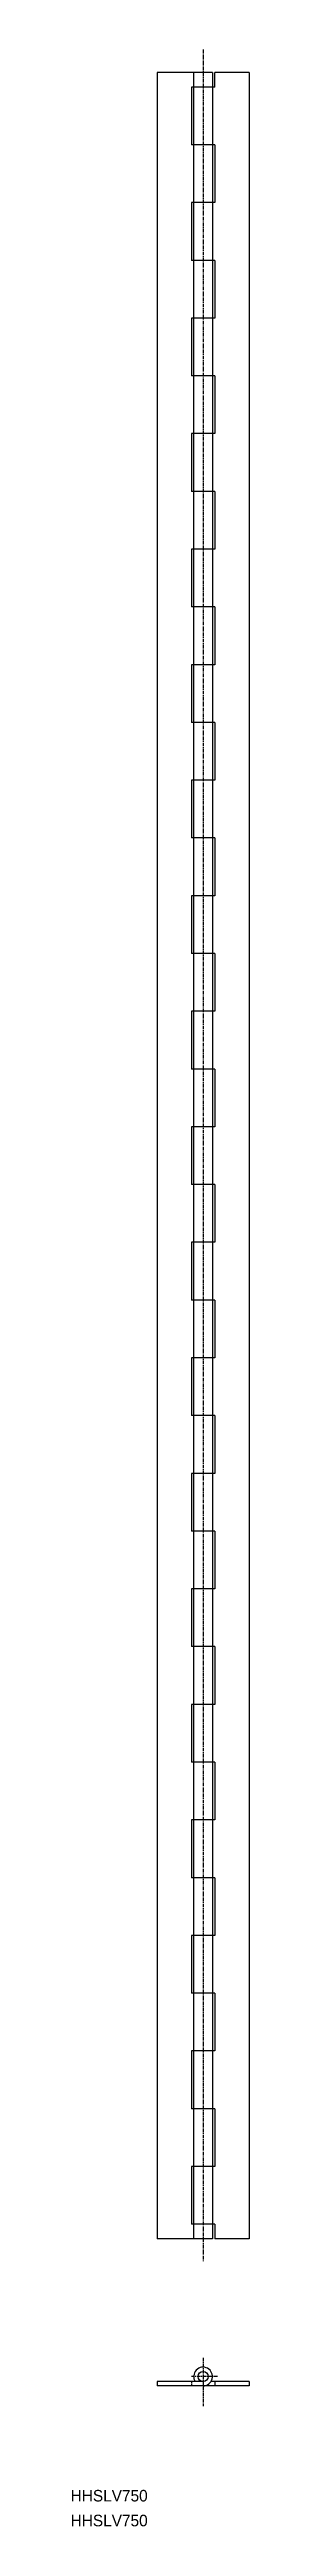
# Model space of a CAD drawing. Extents: x -15594 to -15532, y -126 to 732.
import ezdxf

# ---------------------------------------------------------------- set-up
doc = ezdxf.new("R2010")
doc.units = 0
doc.linetypes.add('CENTER', pattern=[2, 1.25, -0.25, 0.25, -0.25])
doc.linetypes.add('DASHED', pattern=[0.75, 0.5, -0.25])
doc.layers.get('0').update_dxf_attribs({"linetype": 'CONTINUOUS'})
doc.layers.add('CENTER', color=1, linetype='CENTER')

msp = doc.modelspace()

# ---------------------------------------------------------------- linework, layer by layer
at = {"color": 7, "linetype": 'CONTINUOUS'}
msp.add_line((-15544.01, 718.94), (-15544.01, 723.94), dxfattribs=at)
for points in [[(-15564.06, 723.94), (-15564.06, 62.71)], [(-15544.81, 723.94), (-15564.06, 723.94)], [(-15544.81, 723.94), (-15552.11, 723.94)], [(-15551.31, -26.06), (-15551.31, 723.94)], [(-15544.81, 723.94), (-15544.81, -26.06)], [(-15532.06, 723.94), (-15544.01, 723.94)], [(-15532.06, 723.94), (-15532.06, 62.71)], [(-15552.11, 718.94), (-15552.11, 698.94)], [(-15544.01, 718.94), (-15552.11, 718.94)], [(-15544.01, 698.94), (-15552.11, 698.94)], [(-15544.01, 698.94), (-15544.01, 678.94)], [(-15544.01, 678.94), (-15552.11, 678.94)], [(-15552.11, 678.94), (-15552.11, 658.94)], [(-15544.01, 658.94), (-15552.11, 658.94)], [(-15544.01, 658.94), (-15544.01, 638.94)], [(-15544.01, 638.94), (-15552.11, 638.94)], [(-15552.11, 638.94), (-15552.11, 618.94)], [(-15544.01, 618.94), (-15552.11, 618.94)], [(-15544.01, 618.94), (-15544.01, 598.94)], [(-15544.01, 598.94), (-15552.11, 598.94)], [(-15552.11, 598.94), (-15552.11, 578.94)], [(-15544.01, 578.94), (-15552.11, 578.94)], [(-15544.01, 578.94), (-15544.01, 558.94)], [(-15552.11, 558.94), (-15552.11, 538.94)], [(-15544.01, 558.94), (-15552.11, 558.94)], [(-15544.01, 538.94), (-15552.11, 538.94)], [(-15544.01, 538.94), (-15544.01, 518.94)], [(-15544.01, 518.94), (-15552.11, 518.94)], [(-15544.01, 518.94), (-15552.11, 518.94)], [(-15552.11, 518.94), (-15552.11, 498.94)], [(-15544.01, 498.94), (-15552.11, 498.94)], [(-15544.01, 498.94), (-15544.01, 478.94)], [(-15552.11, 478.94), (-15552.11, 458.94)], [(-15544.01, 478.94), (-15552.11, 478.94)], [(-15544.01, 478.94), (-15552.11, 478.94)], [(-15544.01, 458.94), (-15552.11, 458.94)], [(-15544.01, 458.94), (-15544.01, 438.94)], [(-15544.01, 438.94), (-15552.11, 438.94)], [(-15544.01, 438.94), (-15552.11, 438.94)], [(-15552.11, 438.94), (-15552.11, 418.94)], [(-15544.01, 418.94), (-15552.11, 418.94)], [(-15544.01, 418.94), (-15544.01, 398.94)], [(-15544.01, 398.94), (-15552.11, 398.94)], [(-15544.01, 398.94), (-15552.11, 398.94)], [(-15552.11, 398.94), (-15552.11, 378.94)], [(-15544.01, 378.94), (-15552.11, 378.94)], [(-15544.01, 378.94), (-15544.01, 358.94)], [(-15544.01, 358.94), (-15552.11, 358.94)], [(-15544.01, 358.94), (-15552.11, 358.94)], [(-15552.11, 358.94), (-15552.11, 338.94)], [(-15544.01, 338.94), (-15552.11, 338.94)], [(-15544.01, 338.94), (-15544.01, 318.94)], [(-15552.11, 318.94), (-15552.11, 298.94)], [(-15544.01, 318.94), (-15552.11, 318.94)], [(-15544.01, 318.94), (-15552.11, 318.94)], [(-15544.01, 298.94), (-15552.11, 298.94)], [(-15544.01, 298.94), (-15544.01, 278.94)], [(-15544.01, 278.94), (-15552.11, 278.94)], [(-15552.11, 278.94), (-15552.11, 258.94)], [(-15544.01, 278.94), (-15552.11, 278.94)], [(-15544.01, 258.94), (-15552.11, 258.94)], [(-15544.01, 258.94), (-15544.01, 238.94)], [(-15552.11, 238.94), (-15552.11, 218.94)], [(-15544.01, 238.94), (-15552.11, 238.94)], [(-15544.01, 238.94), (-15552.11, 238.94)], [(-15544.01, 218.94), (-15552.11, 218.94)], [(-15544.01, 218.94), (-15544.01, 198.94)], [(-15552.11, 198.94), (-15552.11, 178.94)], [(-15544.01, 198.94), (-15552.11, 198.94)], [(-15544.01, 198.94), (-15552.11, 198.94)], [(-15544.01, 178.94), (-15552.11, 178.94)], [(-15544.01, 178.94), (-15544.01, 158.94)], [(-15552.11, 158.94), (-15552.11, 138.94)], [(-15544.01, 158.94), (-15552.11, 158.94)], [(-15544.01, 158.94), (-15552.11, 158.94)], [(-15544.01, 138.94), (-15552.11, 138.94)], [(-15544.01, 138.94), (-15544.01, 118.94)], [(-15552.11, 118.94), (-15552.11, 98.94)], [(-15544.01, 118.94), (-15552.11, 118.94)], [(-15544.01, 118.94), (-15552.11, 118.94)], [(-15544.01, 98.94), (-15552.11, 98.94)], [(-15544.01, 98.94), (-15544.01, 78.94)], [(-15544.01, 78.94), (-15552.11, 78.94)], [(-15544.01, 78.94), (-15552.11, 78.94)], [(-15552.11, 78.94), (-15552.11, 58.94)], [(-15564.06, 62.71), (-15564.06, -26.06)], [(-15532.06, 62.71), (-15532.06, -26.06)], [(-15544.01, 58.94), (-15552.11, 58.94)], [(-15544.01, 58.94), (-15544.01, 38.94)], [(-15544.01, 38.94), (-15552.11, 38.94)], [(-15552.11, 38.94), (-15552.11, 18.94)], [(-15544.01, 38.94), (-15552.11, 38.94)], [(-15544.01, 18.94), (-15552.11, 18.94)], [(-15544.01, 18.94), (-15544.01, -1.06)], [(-15544.01, -1.06), (-15552.11, -1.06)], [(-15552.11, -1.06), (-15552.11, -21.06)], [(-15544.01, -21.06), (-15552.11, -21.06)], [(-15544.01, -21.06), (-15544.01, -26.06)], [(-15544.81, -26.06), (-15564.06, -26.06)], [(-15532.06, -26.06), (-15544.01, -26.06)], [(-15564.06, -75.55), (-15564.06, -77.05)], [(-15548.06, -75.55), (-15564.06, -75.55)], [(-15532.06, -77.05), (-15564.06, -77.05)], [(-15532.06, -75.55), (-15545.33, -75.55)], [(-15544.01, -75.55), (-15544.01, -77.05)], [(-15532.06, -75.55), (-15532.06, -77.05)]]:
    msp.add_lwpolyline(points, dxfattribs=at)
at = {"color": 3, "linetype": 'DASHED'}
msp.add_lwpolyline([(-15552.11, -75.55), (-15552.11, -77.05)], dxfattribs=at)
at = {"color": 7, "linetype": 'CONTINUOUS'}
msp.add_circle((-15548.06, -73.8), 1.75, dxfattribs=at)
msp.add_arc((-15548.06, -73.8), 3.25, 270, 212.57897, dxfattribs=at)
at = {"layer": 'CENTER', "color": 1, "linetype": 'CENTER'}
for points in [[(-15548.06, 731.94), (-15548.06, -34.06)], [(-15548.06, -67.36), (-15548.06, -84.01)], [(-15543.03, -73.8), (-15552.11, -73.8)]]:
    msp.add_lwpolyline(points, dxfattribs=at)

# ---------------------------------------------------------------- texts
at = {"color": 7, "linetype": 'CONTINUOUS'}
for p in [(-15594.06, -117.05), (-15594.06, -125.65)]:
    msp.add_text('HHSLV750', height=4, dxfattribs=at).set_placement(p)

doc.saveas('drawing.dxf')
